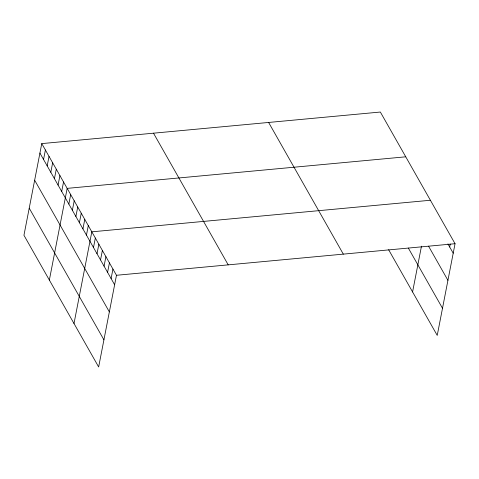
<?xml version="1.0" encoding="UTF-8"?>
<svg xmlns="http://www.w3.org/2000/svg" width="479" height="479" viewBox="0 0 479 479"><rect width="100%" height="100%" fill="white"/><g stroke="black" fill="none" stroke-linecap="round" stroke-linejoin="round"><path stroke-width="0.72" d="M41.769 143.604L23.95 235.285L98.65 366.962L116.469 275.281L41.769 143.604L380.35 112.038L455.05 243.715L437.231 335.396L388.631 249.733M43.553 159.495L45.397 149.999M47.181 165.89L49.026 156.399M50.81 172.284L52.654 162.794M54.438 178.679L56.282 169.189M58.067 185.08L59.911 175.583M61.695 191.474L63.539 181.978M49.349 280.059L67.168 188.373L405.749 156.807M68.844 204.078L70.688 194.582M72.365 210.281L74.209 200.791M75.886 216.49L77.73 207M79.406 222.699L81.256 213.203M82.933 228.908L84.777 219.412M86.454 235.111L88.298 225.621M74 323.511L91.818 231.83L430.399 200.258M93.495 247.529L95.339 238.033M97.015 253.738L98.86 244.242M100.536 259.941L102.38 250.451M104.057 266.15L105.907 256.66M107.577 272.359L109.428 262.863M111.104 278.568L112.948 269.072M412.581 291.945L421.472 246.188M449.685 246.996L450.248 244.074M116.469 275.281L455.05 243.715M447.925 243.895L453.206 253.205M428.567 246.188L447.931 280.329M408.342 248.062L442.5 308.272M268.623 122.456L343.317 254.127M153.502 133.186L228.202 264.863M39.925 153.1L114.625 284.771M34.656 180.224L109.35 311.895M29.225 208.167L103.919 339.839"/></g></svg>
